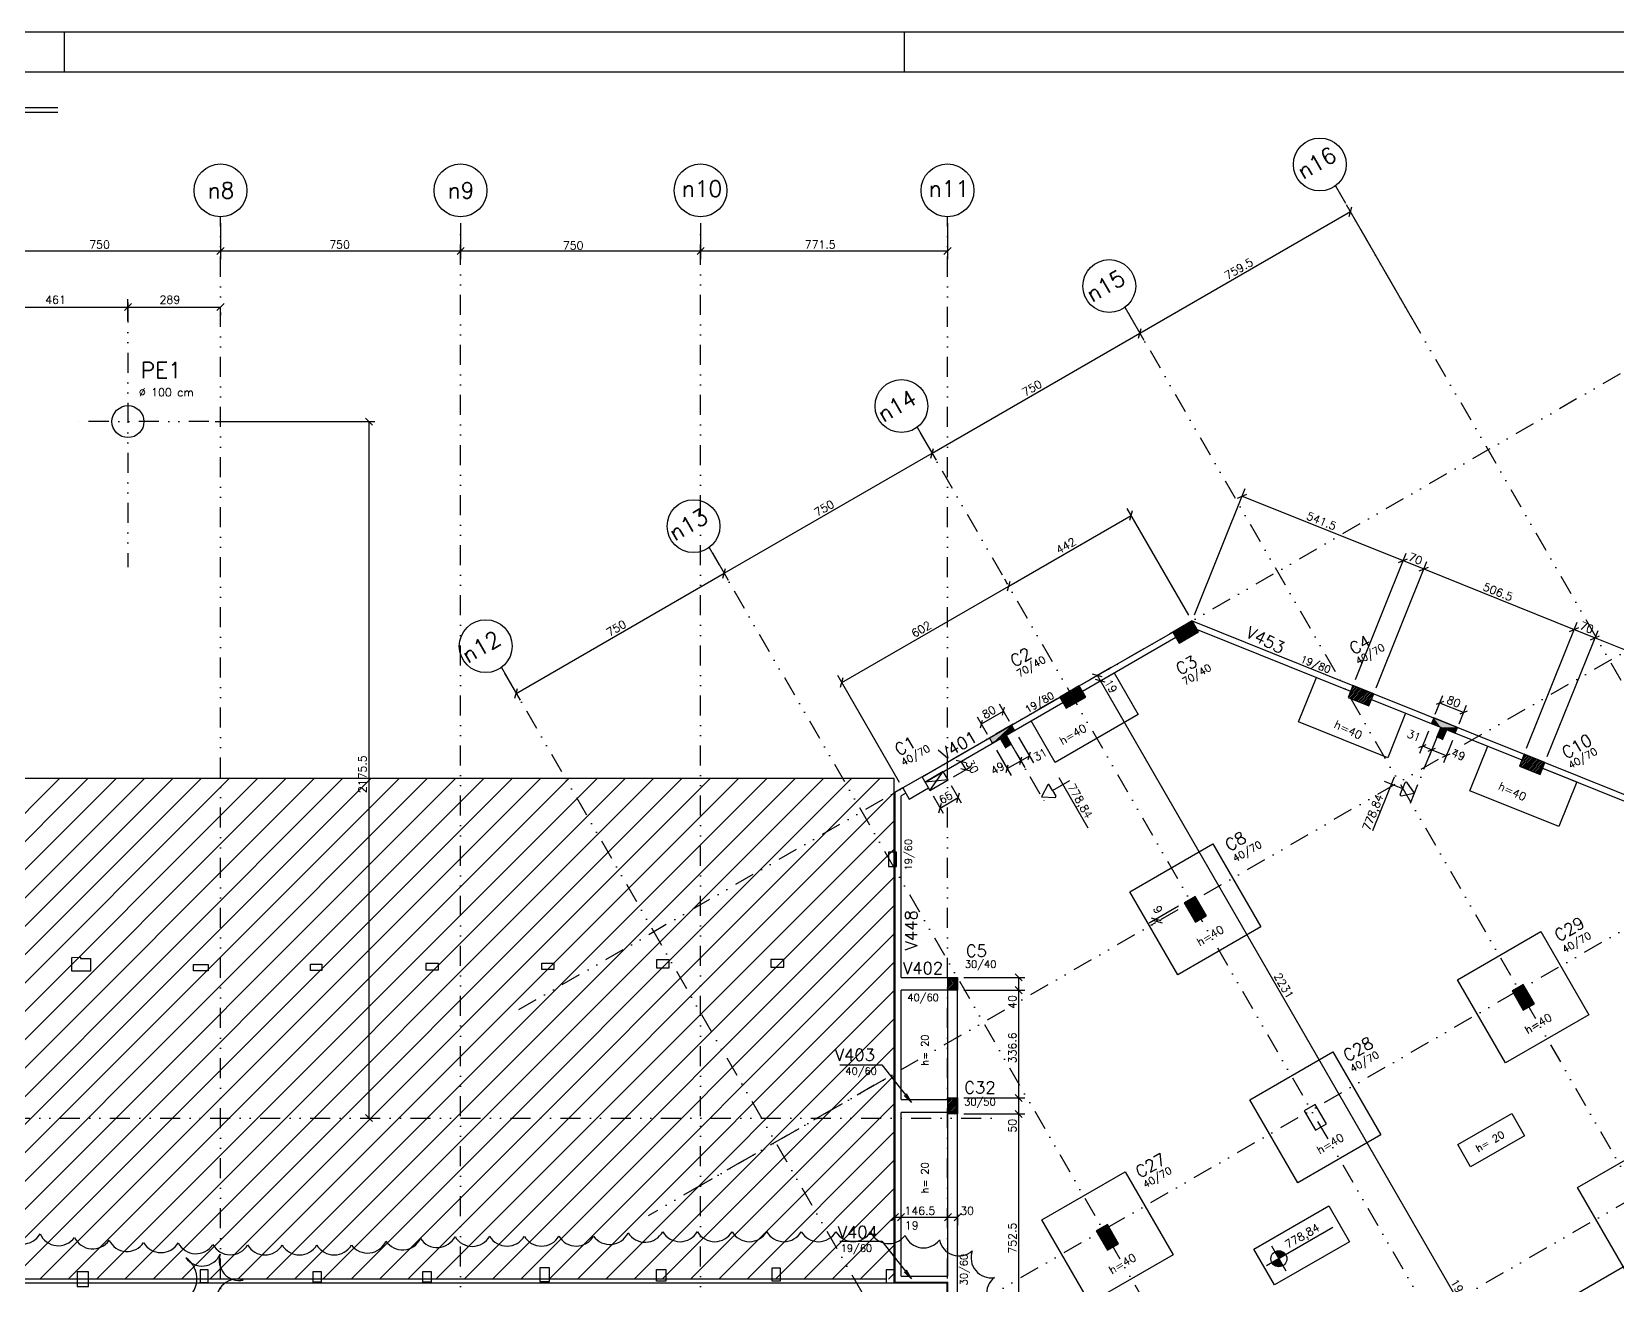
# Model space of a CAD drawing. Extents: x 551983 to 566858, y -277 to 10236.
# Drawn here: x 558881 to 563835, y 6320 to 10236 of the extents above; entities that cross this region are included whole.
import ezdxf

# ---------------------------------------------------------------- set-up
doc = ezdxf.new("R2010")
doc.units = 0
doc.header["$LTSCALE"] = 125
doc.header["$MEASUREMENT"] = 0
doc.linetypes.add('DIVIDE', pattern=[1.25, 0.5, -0.25, 0, -0.25, 0, -0.25])
doc.linetypes.add('ESTILO_TQS_0003', pattern=[0.91, 0.5, -0.2, 0.01, -0.2])
doc.layers.get('0').update_dxf_attribs({"linetype": 'CONTINUOUS'})
for name, color, linetype in [('110', 110, 'CONTINUOUS'), ('204', 7, 'ESTILO_TQS_0003'), ('205', 14, 'DIVIDE'), ('216', 7, 'CONTINUOUS'), ('219', 240, 'CONTINUOUS'), ('220', 4, 'CONTINUOUS'), ('221', 5, 'CONTINUOUS'), ('222', 6, 'CONTINUOUS'), ('226', 10, 'CONTINUOUS'), ('230', 3, 'CONTINUOUS'), ('231', 5, 'CONTINUOUS'), ('232', 7, 'CONTINUOUS'), ('238', 11, 'CONTINUOUS'), ('239', 4, 'CONTINUOUS'), ('250', 5, 'CONTINUOUS')]:
    doc.layers.add(name, color=color, linetype=linetype)
doc.styles.get("Standard").update_dxf_attribs({"font": 'ROMANS.SHX'})

# ---------------------------------------------------------------- blocks, each defined once
blk = doc.blocks.new('_H17')
for p, q in [((-19646.251969, 6833.12922), (-19615.498799, 6863.882389)), ((-19645.657271, 6839.027219), (-19619.282294, 6865.402195)), ((-19642.468474, 6831.609413), (-19611.715305, 6862.362583)), ((-19642.096714, 6847.891076), (-19623.065789, 6866.922002)), ((-19638.68498, 6830.089607), (-19607.93181, 6860.842777)), ((-19638.536158, 6856.754933), (-19626.849283, 6868.441808)), ((-19634.975602, 6865.61879), (-19630.632778, 6869.961614)), ((-19634.901485, 6828.569801), (-19604.148315, 6859.322971)), ((-19631.11799, 6827.049995), (-19600.364821, 6857.803164)), ((-19627.334496, 6825.530188), (-19596.581326, 6856.283358)), ((-19623.551001, 6824.010382), (-19592.797831, 6854.763552)), ((-19619.767506, 6822.490576), (-19589.014337, 6853.243746)), ((-19615.984012, 6820.97077), (-19585.230842, 6851.72394)), ((-19612.200517, 6819.450964), (-19581.447347, 6850.204133)), ((-19608.417023, 6817.931157), (-19577.663853, 6848.684327)), ((-19604.633528, 6816.411351), (-19573.880358, 6847.164521)), ((-19600.850033, 6814.891545), (-19570.096864, 6845.644715)), ((-19597.066539, 6813.371739), (-19569.421761, 6841.016516)), ((-19593.283044, 6811.851933), (-19572.982317, 6832.152659)), ((-19589.499549, 6810.332126), (-19576.542873, 6823.288802)), ((-19585.716055, 6808.81232), (-19580.103429, 6814.424945))]:
    blk.add_line(p, q)
blk = doc.blocks.new('_H18')
for p, q in [((-19112.779224, 6618.836543), (-19082.026054, 6649.589713)), ((-19109.350044, 6627.569024), (-19085.809549, 6651.109519)), ((-19108.99573, 6617.316737), (-19078.24256, 6648.069907)), ((-19105.789488, 6636.432881), (-19089.593044, 6652.629325)), ((-19105.212235, 6615.796931), (-19074.459065, 6646.550101)), ((-19102.228932, 6645.296738), (-19093.376538, 6654.149132)), ((-19101.42874, 6614.277125), (-19070.67557, 6645.030294)), ((-19098.668376, 6654.160595), (-19097.160033, 6655.668938)), ((-19097.645246, 6612.757318), (-19066.892076, 6643.510488)), ((-19093.861751, 6611.237512), (-19063.108581, 6641.990682)), ((-19090.078256, 6609.717706), (-19059.325087, 6640.470876)), ((-19086.294762, 6608.1979), (-19055.541592, 6638.951069)), ((-19082.511267, 6606.678093), (-19051.758097, 6637.431263)), ((-19078.727772, 6605.158287), (-19047.974603, 6635.911457)), ((-19074.944278, 6603.638481), (-19044.191108, 6634.391651)), ((-19071.160783, 6602.118675), (-19040.407613, 6632.871845)), ((-19067.377288, 6600.598869), (-19036.624119, 6631.352038)), ((-19063.593794, 6599.079062), (-19033.114535, 6629.558322)), ((-19059.810299, 6597.559256), (-19036.675091, 6620.694465)), ((-19056.026805, 6596.03945), (-19040.235647, 6611.830608)), ((-19052.24331, 6594.519644), (-19043.796203, 6602.966751)), ((-19048.459815, 6592.999838), (-19047.356759, 6594.102894))]:
    blk.add_line(p, q)
blk = doc.blocks.new('_H20')
for p, q in [((-20898.247062, 5931.151983), (-20870.404247, 5958.994798)), ((-20898.247062, 5936.455284), (-20875.707548, 5958.994798)), ((-20898.247062, 5941.758585), (-20881.010849, 5958.994798)), ((-20898.247062, 5947.061885), (-20886.31415, 5958.994798)), ((-20898.247062, 5952.365186), (-20891.61745, 5958.994798)), ((-20898.247062, 5957.668487), (-20896.920751, 5958.994798)), ((-20898.247062, 5925.848682), (-20868.247062, 5955.848682)), ((-20898.247062, 5920.545381), (-20868.247062, 5950.545381)), ((-20894.494344, 5918.994798), (-20868.247062, 5945.24208)), ((-20889.191043, 5918.994798), (-20868.247062, 5939.938779)), ((-20883.887743, 5918.994798), (-20868.247062, 5934.635479)), ((-20878.584442, 5918.994798), (-20868.247062, 5929.332178)), ((-20873.281141, 5918.994798), (-20868.247062, 5924.028877))]:
    blk.add_line(p, q)
blk = doc.blocks.new('_H25')
for p, q in [((-20194.117314, 7038.75), (-20115.72814, 7038.75)), ((-20187.622123, 7042.5), (-20117.893203, 7042.5)), ((-20181.126933, 7046.25), (-20120.058267, 7046.25)), ((-20174.631742, 7050), (-20122.22333, 7050)), ((-20168.136552, 7053.75), (-20124.388394, 7053.75)), ((-20161.641361, 7057.5), (-20126.553457, 7057.5)), ((-20155.14617, 7061.25), (-20128.718521, 7061.25)), ((-20148.65098, 7065), (-20130.883584, 7065)), ((-20142.155789, 7068.75), (-20133.048648, 7068.75)), ((-20135.660599, 7072.5), (-20135.213711, 7072.5)), ((-20194.392114, 7035), (-20120.612504, 7035)), ((-20192.227051, 7031.25), (-20127.107695, 7031.25)), ((-20190.061987, 7027.5), (-20133.602885, 7027.5)), ((-20187.896924, 7023.75), (-20140.098076, 7023.75)), ((-20185.73186, 7020), (-20146.593266, 7020)), ((-20183.566796, 7016.25), (-20153.088457, 7016.25)), ((-20181.401733, 7012.5), (-20159.583647, 7012.5)), ((-20179.236669, 7008.75), (-20166.078838, 7008.75)), ((-20177.071606, 7005), (-20172.574028, 7005))]:
    blk.add_line(p, q)
blk = doc.blocks.new('_H26')
for p, q in [((-20538.397053, 6840), (-20470.956934, 6840)), ((-20531.901862, 6843.75), (-20473.121998, 6843.75)), ((-20525.406672, 6847.5), (-20475.287061, 6847.5)), ((-20518.911481, 6851.25), (-20477.452125, 6851.25)), ((-20512.416291, 6855), (-20479.617188, 6855)), ((-20505.9211, 6858.75), (-20481.782252, 6858.75)), ((-20499.42591, 6862.5), (-20483.947315, 6862.5)), ((-20492.930719, 6866.25), (-20486.112379, 6866.25)), ((-20547.455845, 6832.5), (-20471.387434, 6832.5)), ((-20545.290781, 6828.75), (-20477.882624, 6828.75)), ((-20544.892243, 6836.25), (-20468.791871, 6836.25)), ((-20543.125718, 6825), (-20484.377815, 6825)), ((-20540.960654, 6821.25), (-20490.873005, 6821.25)), ((-20538.795591, 6817.5), (-20497.368196, 6817.5)), ((-20536.630527, 6813.75), (-20503.863386, 6813.75)), ((-20534.465464, 6810), (-20510.358577, 6810)), ((-20532.3004, 6806.25), (-20516.853767, 6806.25)), ((-20530.135337, 6802.5), (-20523.348958, 6802.5))]:
    blk.add_line(p, q)
blk = doc.blocks.new('_H28')
for p, q in [((-20154.569824, 6195), (-20115.886519, 6195)), ((-20148.074633, 6198.75), (-20118.051582, 6198.75)), ((-20141.579443, 6202.5), (-20120.216646, 6202.5)), ((-20135.084252, 6206.25), (-20122.381709, 6206.25)), ((-20128.589061, 6210), (-20124.546773, 6210)), ((-20159.909477, 6191.25), (-20113.721455, 6191.25)), ((-20157.744413, 6187.5), (-20111.556392, 6187.5)), ((-20155.57935, 6183.75), (-20109.391328, 6183.75)), ((-20153.414286, 6180), (-20107.226265, 6180)), ((-20151.249223, 6176.25), (-20105.061201, 6176.25)), ((-20149.084159, 6172.5), (-20102.896138, 6172.5)), ((-20146.919096, 6168.75), (-20100.731074, 6168.75)), ((-20144.754032, 6165), (-20098.56601, 6165)), ((-20142.588969, 6161.25), (-20096.400947, 6161.25)), ((-20140.423905, 6157.5), (-20094.235883, 6157.5)), ((-20138.258842, 6153.75), (-20092.07082, 6153.75)), ((-20136.093778, 6150), (-20092.51211, 6150)), ((-20133.928714, 6146.25), (-20099.0073, 6146.25)), ((-20131.763651, 6142.5), (-20105.502491, 6142.5)), ((-20129.598587, 6138.75), (-20111.997681, 6138.75)), ((-20127.433524, 6135), (-20118.492872, 6135)), ((-20125.26846, 6131.25), (-20124.988063, 6131.25))]:
    blk.add_line(p, q)
blk = doc.blocks.new('_H29')
for p, q in [((-19135.179282, 5917.5), (-19089.646415, 5917.5)), ((-19133.669373, 5913.75), (-19087.481352, 5913.75)), ((-19131.50431, 5910), (-19085.316288, 5910)), ((-19129.339246, 5906.25), (-19083.151225, 5906.25)), ((-19128.684091, 5921.25), (-19091.811479, 5921.25)), ((-19127.174183, 5902.5), (-19080.986161, 5902.5)), ((-19125.009119, 5898.75), (-19078.821098, 5898.75)), ((-19122.188901, 5925), (-19093.976542, 5925)), ((-19115.69371, 5928.75), (-19096.141606, 5928.75)), ((-19109.19852, 5932.5), (-19098.306669, 5932.5)), ((-19102.703329, 5936.25), (-19100.471733, 5936.25)), ((-19122.844056, 5895), (-19076.656034, 5895)), ((-19120.678992, 5891.25), (-19074.490971, 5891.25)), ((-19118.513929, 5887.5), (-19072.325907, 5887.5)), ((-19116.348865, 5883.75), (-19070.160844, 5883.75)), ((-19114.183802, 5880), (-19067.99578, 5880)), ((-19112.018738, 5876.25), (-19066.626377, 5876.25)), ((-19109.853675, 5872.5), (-19073.121568, 5872.5)), ((-19107.688611, 5868.75), (-19079.616759, 5868.75)), ((-19105.523547, 5865), (-19086.111949, 5865)), ((-19103.358484, 5861.25), (-19092.60714, 5861.25)), ((-19101.19342, 5857.5), (-19099.10233, 5857.5))]:
    blk.add_line(p, q)
blk = doc.blocks.new('_H31')
for p, q in [((-20434.252028, 5167.5), (-20388.684521, 5167.5)), ((-20432.707479, 5163.75), (-20386.519457, 5163.75)), ((-20430.542415, 5160), (-20384.354394, 5160)), ((-20428.377352, 5156.25), (-20382.18933, 5156.25)), ((-20427.756838, 5171.25), (-20390.849584, 5171.25)), ((-20426.212288, 5152.5), (-20380.024267, 5152.5)), ((-20421.261647, 5175), (-20393.014648, 5175)), ((-20414.766457, 5178.75), (-20395.179711, 5178.75)), ((-20408.271266, 5182.5), (-20397.344775, 5182.5)), ((-20401.776076, 5186.25), (-20399.509838, 5186.25)), ((-20424.047225, 5148.75), (-20377.859203, 5148.75)), ((-20421.882161, 5145), (-20375.69414, 5145)), ((-20419.717098, 5141.25), (-20373.529076, 5141.25)), ((-20417.552034, 5137.5), (-20371.364013, 5137.5)), ((-20415.386971, 5133.75), (-20369.198949, 5133.75)), ((-20413.221907, 5130), (-20367.033886, 5130)), ((-20411.056844, 5126.25), (-20365.699124, 5126.25)), ((-20408.89178, 5122.5), (-20372.194315, 5122.5)), ((-20406.726717, 5118.75), (-20378.689505, 5118.75)), ((-20404.561653, 5115), (-20385.184696, 5115)), ((-20402.39659, 5111.25), (-20391.679886, 5111.25)), ((-20400.231526, 5107.5), (-20398.175077, 5107.5))]:
    blk.add_line(p, q)
blk = doc.blocks.new('_H179BAF5357-002')
for p, q in [((3442.786193, 3266.009497), (5006.661653, 4829.884958)), ((3531.17454, 3266.009497), (5095.050001, 4829.884958)), ((3619.562888, 3266.009497), (5183.438349, 4829.884958)), ((3707.951236, 3266.009497), (5271.826696, 4829.884958)), ((3796.339583, 3266.009497), (5360.215044, 4829.884958)), ((3884.727931, 3266.009497), (5448.603392, 4829.884958)), ((3973.116279, 3266.009497), (5536.991739, 4829.884958)), ((4061.504626, 3266.009497), (5625.380087, 4829.884958)), ((4149.892974, 3266.009497), (5713.768435, 4829.884958)), ((4238.281322, 3266.009497), (5802.156782, 4829.884958)), ((4326.669669, 3266.009497), (5890.54513, 4829.884958)), ((4415.058017, 3266.009497), (5978.933478, 4829.884958)), ((4503.446365, 3266.009497), (6067.321825, 4829.884958)), ((4591.834712, 3266.009497), (6155.710173, 4829.884958)), ((4680.22306, 3266.009497), (6244.09852, 4829.884958)), ((4768.611408, 3266.009497), (6332.486868, 4829.884958)), ((4856.999755, 3266.009497), (6420.875216, 4829.884958)), ((4945.388103, 3266.009497), (6509.263563, 4829.884958)), ((5033.77645, 3266.009497), (6597.651911, 4829.884958)), ((5122.164798, 3266.009497), (6686.040259, 4829.884958)), ((5210.553146, 3266.009497), (6774.428606, 4829.884958)), ((5298.941493, 3266.009497), (6862.816954, 4829.884958)), ((5387.329841, 3266.009497), (6951.205302, 4829.884958)), ((5475.718189, 3266.009497), (7039.593649, 4829.884958)), ((5564.106536, 3266.009497), (7127.981997, 4829.884958)), ((5652.494884, 3266.009497), (7216.370345, 4829.884958)), ((5740.883232, 3266.009497), (7304.758692, 4829.884958)), ((5829.271579, 3266.009497), (7393.14704, 4829.884958)), ((5917.659927, 3266.009497), (7481.535388, 4829.884958)), ((6006.048275, 3266.009497), (7569.923735, 4829.884958)), ((6094.436622, 3266.009497), (7614.692067, 4786.264942)), ((6182.82497, 3266.009497), (7614.692067, 4697.876595)), ((6271.213318, 3266.009497), (7614.692067, 4609.488247)), ((6359.601665, 3266.009497), (7614.692067, 4521.099899)), ((6447.990013, 3266.009497), (7614.692067, 4432.711552)), ((6536.37836, 3266.009497), (7614.692067, 4344.323204)), ((6624.766708, 3266.009497), (7614.692067, 4255.934856)), ((6713.155056, 3266.009497), (7614.692067, 4167.546509)), ((6801.543403, 3266.009497), (7614.692067, 4079.158161)), ((6889.931751, 3266.009497), (7614.692067, 3990.769813)), ((6978.320099, 3266.009497), (7614.692067, 3902.381466)), ((7066.708446, 3266.009497), (7614.692067, 3813.993118)), ((7155.096794, 3266.009497), (7614.692067, 3725.604771)), ((7243.485142, 3266.009497), (7614.692067, 3637.216423)), ((7331.873489, 3266.009497), (7614.692067, 3548.828075)), ((7420.261837, 3266.009497), (7614.692067, 3460.439728)), ((7508.650185, 3266.009497), (7614.692067, 3372.05138)), ((7597.038532, 3266.009497), (7614.692067, 3283.663032))]:
    blk.add_line(p, q)
blk = doc.blocks.new('_H5B40A4AE9D-001')
for p, q in [((5752.5, 1557.589021), (5752.841617, 1557.930638)), ((5752.5, 1552.28572), (5754.830355, 1554.616075)), ((5752.5, 1546.982419), (5756.819093, 1551.301512)), ((5752.5, 1541.679118), (5758.807831, 1547.986949)), ((5752.5, 1536.375817), (5760.796569, 1544.672386)), ((5752.5, 1531.072516), (5762.785306, 1541.357823)), ((5752.5, 1525.769215), (5764.774044, 1538.04326)), ((5752.841617, 1557.930638), (5753.410979, 1558.5)), ((5754.830355, 1554.616075), (5758.71428, 1558.5)), ((5756.819093, 1551.301512), (5764.017581, 1558.5)), ((5758.807831, 1547.986949), (5769.320882, 1558.5)), ((5760.796569, 1544.672386), (5774.624183, 1558.5)), ((5762.785306, 1541.357823), (5779.927484, 1558.5)), ((5764.774044, 1538.04326), (5782.5, 1555.769215)), ((5766.762782, 1534.728697), (5782.5, 1550.465915)), ((5768.75152, 1531.414134), (5782.5, 1545.162614)), ((5770.740258, 1528.099571), (5782.5, 1539.859313)), ((5752.5, 1520.465915), (5766.762782, 1534.728697)), ((5752.5, 1515.162614), (5768.75152, 1531.414134)), ((5752.5, 1509.859313), (5770.740258, 1528.099571)), ((5756.443988, 1508.5), (5772.728995, 1524.785008)), ((5761.747289, 1508.5), (5774.717733, 1521.470444)), ((5767.05059, 1508.5), (5776.706471, 1518.155881)), ((5772.353891, 1508.5), (5778.695209, 1514.841318)), ((5772.728995, 1524.785008), (5782.5, 1534.556012)), ((5774.717733, 1521.470444), (5782.5, 1529.252711)), ((5776.706471, 1518.155881), (5782.5, 1523.94941)), ((5777.657191, 1508.5), (5780.683947, 1511.526755)), ((5778.695209, 1514.841318), (5782.5, 1518.646109)), ((5780.683947, 1511.526755), (5782.5, 1513.342809))]:
    blk.add_line(p, q)

msp = doc.modelspace()

# ---------------------------------------------------------------- linework, layer by layer
msp.add_line((551983.2, 10235.9), (566858.2, 10235.9))
for points in [[(558983.2, 10110.9), (558983.2, 10235.9)], [(561608.2, 10110.9), (561608.2, 10235.9)], [(559023.4, 6316.9), (559058.4, 6316.9), (559058.4, 6361.9), (559023.4, 6361.9), (559023.4, 6316.9)]]:
    msp.add_lwpolyline(points)
at = {"layer": '110'}
for points in [[(563283.8, 8063.2), (563255, 8074.8), (563262.1, 8092.4)], [(563283.8, 8063.2), (563262.1, 8092.4), (563336.4, 8062.6)], [(561942.9, 8070.1), (561873.6, 8030.1), (561883.1, 8013.7)], [(561942.9, 8070.1), (561883.1, 8013.7), (561908.3, 8028.2)], [(561942.9, 8070.1), (561908.3, 8028.2), (561925.6, 8038.2)], [(561925.6, 8038.2), (561908.3, 8028.2), (561925.5, 7998.5)], [(561925.6, 8038.2), (561925.5, 7998.5), (561942.8, 8008.5)], [(561942.9, 8070.1), (561925.6, 8038.2), (561952.4, 8053.7)], [(563283.8, 8063.2), (563289.5, 8024), (563271, 8031.4)], [(563283.8, 8063.2), (563336.4, 8062.6), (563302.3, 8055.8)], [(563283.8, 8063.2), (563302.3, 8055.8), (563289.5, 8024)], [(563302.3, 8055.8), (563336.4, 8062.6), (563329.3, 8045)]]:
    msp.add_solid(points, dxfattribs=at)
at = {"layer": '204'}
for p, q in [((563188.8, 7826.6), (563271, 8031.4)), ((561942.8, 8008.5), (562053.1, 7817.4))]:
    msp.add_line(p, q, dxfattribs=at)
at = {"layer": '205'}
for p, q in [((562954.9, 9754.9), (565824.5, 4784.6)), ((559471, 2899.9), (559471, 9657.7)), ((560221, 2937.4), (560221, 9657.7)), ((560971, 2937.4), (560971, 9657.7)), ((561742.5, 2899.9), (561742.5, 9657.7)), ((564521.4, 9558.8), (560399.1, 7178.8)), ((559182, 9389.8), (559182, 8563.2)), ((562297.1, 9375.2), (565194.4, 4356.9)), ((559434.5, 9018), (559013.1, 9018)), ((561647.6, 9000.2), (564487.2, 4081.9)), ((564901.2, 8901.1), (560806.8, 6537.2)), ((560998.1, 8625.2), (563620.5, 4083)), ((560348.6, 8250.2), (562971, 3708)), ((565276.5, 8251.7), (561181.8, 5887.7)), ((565646.4, 7610.3), (561394.3, 5155.3)), ((560954, 6622.2), (561588, 6988.2)), ((556153.1, 6842.5), (561931.2, 6842.5))]:
    msp.add_line(p, q, dxfattribs=at)
at = {"layer": '216'}
for p, q in [((562997.5, 9658.9), (563005.6, 9689.1)), ((559460, 9539.9), (559482.1, 9562)), ((559460, 9539.9), (559482.1, 9562)), ((560210, 9539.9), (560232.1, 9562)), ((560210, 9539.9), (560232.1, 9562)), ((560960, 9539.9), (560982.1, 9562)), ((560960, 9539.9), (560982.1, 9562)), ((561731.5, 9539.9), (561753.6, 9562)), ((559171, 9364.9), (559193.1, 9387)), ((559171, 9364.9), (559193.1, 9387)), ((559460, 9364.9), (559482.1, 9387)), ((562339.8, 9279.2), (562347.9, 9309.4)), ((562339.8, 9279.2), (562347.9, 9309.4)), ((559923.6, 9029), (559945.7, 9006.9)), ((561690.3, 8904.2), (561698.4, 8934.4)), ((561690.3, 8904.2), (561698.4, 8934.4)), ((562649.2, 8779.4), (562677.9, 8791.7)), ((562312.7, 8710.1), (562320.8, 8740.3)), ((563151.6, 8577.6), (563180.4, 8589.9)), ((563151.6, 8577.6), (563180.4, 8589.9)), ((561040.8, 8529.2), (561048.8, 8559.4)), ((561040.8, 8529.2), (561048.8, 8559.4)), ((563216.6, 8551.5), (563245.3, 8563.8)), ((563216.6, 8551.5), (563245.3, 8563.8)), ((561929.9, 8489.1), (561938, 8519.3)), ((561929.9, 8489.1), (561938, 8519.3)), ((563686.6, 8362.7), (563715.3, 8375)), ((563686.6, 8362.7), (563715.3, 8375)), ((563751.5, 8336.6), (563780.3, 8348.9)), ((563751.5, 8336.6), (563780.3, 8348.9)), ((562226, 8220.8), (562195.8, 8228.9)), ((560391.2, 8154.2), (560399.3, 8184.4)), ((561408.6, 8188.1), (561416.7, 8218.3)), ((562235.5, 8204.4), (562205.3, 8212.4)), ((562235.5, 8204.4), (562205.3, 8212.4)), ((562379.1, 7468.1), (562409.2, 7460)), ((562383.6, 7460.3), (562413.7, 7452.2)), ((559923.6, 6853.5), (559945.7, 6831.4)), ((561567.4, 6522), (561589.5, 6544.1)), ((561586.4, 6522), (561608.5, 6544.1)), ((561586.4, 6522), (561608.5, 6544.1)), ((561733, 6522), (561755.1, 6544.1)), ((561733, 6522), (561755.1, 6544.1)), ((561763, 6522), (561785.1, 6544.1))]:
    msp.add_line(p, q, dxfattribs=at)
at = {"layer": '216', "linetype": 'Continuous'}
for p, q in [((561914.6, 8101.6), (561921, 8125.7)), ((563292.3, 8143.9), (563269.4, 8134.1)), ((561845.3, 8061.6), (561851.8, 8085.7)), ((563262.1, 8092.4), (563262.1, 8092.4)), ((563366.6, 8114.1), (563343.6, 8104.3)), ((561873.6, 8030.1), (561873.6, 8030.1)), ((561942.9, 8070.1), (561942.9, 8070.1)), ((561952.4, 8053.7), (561952.4, 8053.7)), ((563255, 8074.8), (563255, 8074.8)), ((563283.8, 8063.2), (563283.8, 8063.2)), ((563283.8, 8063.2), (563283.8, 8063.2)), ((563329.3, 8045), (563329.3, 8045)), ((563336.4, 8062.6), (563336.4, 8062.6)), ((561883.1, 8013.7), (561883.1, 8013.7)), ((561942.8, 8008.5), (561942.8, 8008.5)), ((561942.8, 8008.5), (561942.8, 8008.5)), ((561995, 7962.2), (562001.5, 7986.4)), ((563215.5, 8000), (563238.5, 8009.8)), ((563244.2, 7988.4), (563267.2, 7998.3)), ((563244.2, 7988.4), (563267.2, 7998.3)), ((563289.7, 7970.2), (563312.7, 7980)), ((561769.6, 7960.9), (561799.8, 7952.8)), ((561784.6, 7934.9), (561814.8, 7926.8)), ((561925.7, 7922.2), (561932.2, 7946.4)), ((561968.2, 7946.7), (561974.7, 7970.9)), ((561968.2, 7946.7), (561974.7, 7970.9)), ((561729.2, 7924.8), (561729.2, 7924.8)), ((561744.2, 7898.8), (561744.2, 7898.8)), ((561744.2, 7898.8), (561744.2, 7898.8)), ((561687.9, 7866.3), (561687.9, 7866.3)), ((561772, 7828.6), (561780.1, 7858.7)), ((561715.8, 7796.1), (561723.8, 7826.2)), ((561976.2, 7271), (561954.1, 7293.1)), ((561774, 7282.1), (561774, 7282.1)), ((561774, 7242.1), (561774, 7242.1)), ((561774, 7242.1), (561774, 7242.1)), ((561976.2, 7231), (561954.1, 7253.1)), ((561976.2, 7231), (561954.1, 7253.1)), ((561774, 6905.5), (561774, 6905.5)), ((561774, 6905.5), (561774, 6905.5)), ((561976.2, 6894.4), (561954.1, 6916.5)), ((561976.2, 6894.4), (561954.1, 6916.5)), ((561774, 6855.5), (561774, 6855.5)), ((561774, 6855.5), (561774, 6855.5)), ((561976.2, 6844.4), (561954.1, 6866.5)), ((561976.2, 6844.4), (561954.1, 6866.5))]:
    msp.add_line(p, q, dxfattribs=at)
at = {"layer": '219', "linetype": 'Continuous'}
for centre, start, end in [((558853.2, 6512.1), 210, 330), ((558964.4, 6506.4), 204.159, 324.159), ((559071.6, 6496.5), 205.2586, 325.2586), ((559178.9, 6488.6), 206.3232, 326.3232), ((559285.3, 6484.8), 209.6571, 329.6571), ((559395, 6481.4), 206.7831, 326.7831), ((559501.7, 6478), 209.5205, 329.5205), ((559609.7, 6477.5), 209.9199, 329.9199), ((559717.9, 6477.4), 209.9825, 329.9825), ((559826.2, 6477.4), 209.999, 329.999), ((559930.5, 6483.3), 216.5398, 336.5398), ((560039.6, 6493.5), 214.13, 334.13), ((560148, 6500.7), 213.425, 333.425), ((560257.7, 6504.4), 210.5185, 330.5185), ((560366.2, 6505), 210.0878, 330.0878), ((560474.5, 6505.1), 210.0173, 330.0173), ((560582.8, 6505.1), 210.0033, 330.0033), ((560687.7, 6510.2), 215.5731, 335.5731), ((560797.8, 6517.3), 211.7423, 331.7423), ((560906.9, 6519), 210.038, 330.038), ((561015.2, 6519), 210.0057, 330.0057), ((561123.5, 6519), 210.0011, 330.0011), ((561231.7, 6519), 210, 330), ((561340, 6519), 210, 330), ((561448.2, 6519), 210, 330), ((561559.6, 6512.8), 203.614, 323.614), ((561667.6, 6499.7), 202.5704, 322.5704), ((561778.5, 6474.5), 191.7479, 311.7479), ((561878.7, 6406.2), 159.7452, 279.7452), ((561927.3, 6295), 127.4747, 247.4747)]:
    msp.add_arc(centre, 62.5, start, end, dxfattribs=at)
at = {"layer": '220'}
for points in [[(562446.3, 8360.8), (562466.3, 8326.1), (562527, 8361.1), (562507, 8395.8), (562446.3, 8360.8)], [(562093.8, 8157.3), (562113.8, 8122.6), (562174.5, 8157.6), (562154.5, 8192.3), (562093.8, 8157.3)], [(563009.4, 8193.9), (562994.5, 8156.8), (563059.5, 8130.7), (563074.4, 8167.8), (563009.4, 8193.9)], [(563289.5, 8024), (563302.3, 8055.8), (563329.3, 8045), (563336.4, 8062.6), (563262.1, 8092.4), (563255, 8074.8), (563283.8, 8063.2), (563271, 8031.4)], [(561925.5, 7998.5), (561908.3, 8028.2), (561883.1, 8013.7), (561873.6, 8030.1), (561942.9, 8070.1), (561952.4, 8053.7), (561925.6, 8038.2), (561942.8, 8008.5)], [(563544.4, 7979), (563529.4, 7941.9), (563594.4, 7915.8), (563609.3, 7953), (563544.4, 7979)], [(561602.8, 7873.8), (561622.8, 7839.1), (561683.4, 7874.1), (561663.4, 7908.8), (561602.8, 7873.8)], [(562516.7, 7534.8), (562482.1, 7514.8), (562517.1, 7454.2), (562551.7, 7474.2), (562516.7, 7534.8)], [(561744, 7282.1), (561774, 7282.1), (561774, 7242.1), (561744, 7242.1), (561744, 7282.1)], [(563541.3, 7260.3), (563506.6, 7240.3), (563541.6, 7179.7), (563576.3, 7199.7), (563541.3, 7260.3)], [(561744, 6905.5), (561774, 6905.5), (561774, 6855.5), (561744, 6855.5), (561744, 6905.5)], [(562891.7, 6885.3), (562857.1, 6865.3), (562892.1, 6804.7), (562926.7, 6824.7), (562891.7, 6885.3)], [(562242.2, 6510.3), (562207.6, 6490.3), (562242.6, 6429.7), (562277.2, 6449.7), (562242.2, 6510.3)]]:
    msp.add_lwpolyline(points, dxfattribs=at)
msp.add_circle((559181.9, 9018), 50, dxfattribs=at)
at = {"layer": '221'}
msp.add_line((557151.9, 9984.6), (558962.3, 9984.6), dxfattribs=at)
for centre in [(562905.9, 9821.3), (559471, 9740.3), (560221, 9740.3), (560971, 9740.3), (561742.5, 9740.3), (562248.1, 9441.6), (561598.6, 9066.6), (560949.1, 8691.6), (560299.6, 8316.6)]:
    msp.add_circle(centre, 82.5, dxfattribs=at)
at = {"layer": '222'}
for p, q in [((552295.7, 10110.9), (566733.2, 10110.9)), ((557151.9, 9999.6), (558962.3, 9999.6))]:
    msp.add_line(p, q, dxfattribs=at)
at = {"layer": '226'}
for points in [[(559006.6, 7301.5), (559006.6, 7344.6), (559033.7, 7344.7), (559033.7, 7341.4), (559064.9, 7341.5), (559065.1, 7301.5), (559006.7, 7301.5)], [(560833.4, 7311.4), (560873.4, 7311.4), (560873.4, 7336.6), (560833.4, 7336.6), (560833.4, 7311.4)], [(561190.8, 7313.5), (561230.9, 7313.5), (561230.9, 7338.4), (561190.8, 7338.4), (561190.8, 7313.5)], [(559386.2, 7322.4), (559432.5, 7322.4), (559432.5, 7302.5), (559386.2, 7302.5), (559386.2, 7322.4)], [(559752.4, 7323.4), (559787.3, 7323.4), (559787.3, 7303.5), (559752.4, 7303.5), (559752.4, 7323.4)], [(560112.5, 7305.8), (560152.4, 7305.8), (560152.4, 7325.9), (560112.5, 7325.9), (560112.5, 7305.8)], [(560474.6, 7326.8), (560512.5, 7326.8), (560512.5, 7306.9), (560474.6, 7306.9), (560474.6, 7326.8)]]:
    msp.add_lwpolyline(points, dxfattribs=at)
at = {"layer": '230'}
for points in [[(561558.5, 7628.5), (561583.5, 7628.5), (561583.5, 7673.5), (561558.5, 7673.5), (561558.5, 7628.5)], [(559407.4, 6329.1), (559432.5, 6329.1), (559432.5, 6368.4), (559407.4, 6368.4), (559407.4, 6329.1)], [(559760.9, 6362.9), (559786, 6362.9), (559786, 6330), (559760.9, 6330), (559760.9, 6362.9)], [(560103.7, 6363.1), (560128.8, 6363.1), (560128.8, 6330.2), (560103.7, 6330.2), (560103.7, 6363.1)], [(560468.7, 6332), (560498.7, 6332), (560498.7, 6374.8), (560468.7, 6374.8), (560468.7, 6332)], [(560833.6, 6369.9), (560862.6, 6369.9), (560862.6, 6333), (560833.6, 6333), (560833.6, 6369.9)], [(561193.4, 6334), (561221, 6334), (561221, 6373.6), (561193.4, 6373.6), (561193.4, 6334)], [(561551.4, 6327.8), (561576.4, 6327.8), (561576.4, 6368.8), (561551.4, 6368.8), (561551.4, 6327.8)]]:
    msp.add_lwpolyline(points, dxfattribs=at)
at = {"layer": '231'}
msp.add_line((561563, 7648.5), (561563, 7648.5), dxfattribs=at)
at = {"layer": '232'}
for p, q in [((561576.2, 6368.8), (561576.2, 7903.4)), ((561551.4, 6339.5), (557238.5, 6339.5))]:
    msp.add_line(p, q, dxfattribs=at)
at = {"layer": '232', "linetype": 'Continuous'}
for centre, radius, start, end in [((559318.3, 6340.9), 78.9, 295.9649, 55.9649), ((559413.2, 6442.9), 62.5, 215.7928, 335.7928), ((559529.6, 6397.7), 62.5, 161.7476, 281.7476), ((559522.3, 6277.3), 62.5, 71.3508, 191.3508)]:
    msp.add_arc(centre, radius, start, end, dxfattribs=at)
at = {"layer": '238'}
for p, q in [((562506.9, 8395.8), (563009.4, 8193.9)), ((562154.5, 8192.3), (562446.3, 8360.8)), ((562164, 8175.8), (562455.8, 8344.3)), ((562522.4, 8369.1), (563002.3, 8176.3)), ((562164, 8175.8), (562263.6, 8233.3)), ((562263.6, 8233.3), (562338.6, 8103.4)), ((562839.7, 8080), (562895.6, 8219.2)), ((562895.6, 8219.2), (563002.3, 8176.3)), ((561663.4, 7908.8), (562093.8, 8157.3)), ((561672.9, 7892.3), (562103.3, 8140.8)), ((562003.8, 8083.3), (562103.3, 8140.8)), ((563067.3, 8150.2), (563537.3, 7961.4)), ((563067.3, 8150.2), (563174, 8107.3)), ((563074.4, 8167.8), (563544.4, 7979)), ((562078.8, 7953.4), (562003.8, 8083.3)), ((562338.6, 8103.4), (562078.8, 7953.4)), ((563118.1, 7968.1), (562839.7, 8080)), ((563174, 8107.3), (563118.1, 7968.1)), ((563374.6, 7865.1), (563430.6, 8004.3)), ((563430.6, 8004.3), (563537.3, 7961.4)), ((563602.2, 7935.3), (564039.7, 7759.6)), ((563602.2, 7935.3), (563708.9, 7892.5)), ((563609.3, 7953), (564046.8, 7777.2)), ((562056.2, 7883.4), (562036.6, 7846)), ((562070.5, 7865.6), (562060.1, 7883.5)), ((562070.5, 7865.5), (562124.6, 7896.8)), ((562090.5, 7905.9), (562181, 7749.1)), ((563071.8, 7741), (563139.3, 7909)), ((563106.7, 7895.2), (563164.7, 7871.9)), ((563164.8, 7871.9), (563172.5, 7891.1)), ((563176.4, 7891.5), (563201.1, 7857.3)), ((563708.9, 7892.5), (563653, 7753.3)), ((561602.8, 7873.8), (561578.4, 7859.7)), ((561578.4, 7859.7), (561578.4, 6330.1)), ((561612.3, 7857.3), (561597.4, 7848.7)), ((561597.4, 7282.1), (561597.4, 7848.7)), ((562036.6, 7846), (562078.8, 7844.2)), ((562070.5, 7865.5), (562080.8, 7847.6)), ((563157, 7852.7), (563164.7, 7871.9)), ((563159.6, 7849.6), (563201.1, 7857.3)), ((563653, 7753.3), (563374.6, 7865.1)), ((561597.4, 7282.1), (561744, 7282.1)), ((561597.4, 6900.5), (561597.4, 7242.1)), ((561744, 7242.1), (561597.4, 7242.1)), ((561744, 6905.5), (561744, 7242.1)), ((561774, 6905.5), (561774, 7242.1)), ((561597.4, 6900.5), (561744, 6900.5)), ((561597.4, 6349.1), (561597.4, 6860.5)), ((561744, 6860.5), (561597.4, 6860.5)), ((561744.1, 6349.1), (561744.1, 6855.5)), ((561774.1, 6103), (561774, 6855.5)), ((562946.9, 6500.6), (562739.1, 6380.6)), ((562800.5, 6364.2), (562755.5, 6442.1)), ((562758.1, 6388.1), (562759.2, 6392.3)), ((562760.1, 6386), (562762.3, 6394)), ((562762.1, 6383.9), (562765.3, 6395.8)), ((562764.3, 6382.5), (562768.4, 6397.6)), ((562765.2, 6424.4), (562765.4, 6425)), ((562766.6, 6381.1), (562771.5, 6399.3)), ((562767.2, 6422), (562768.2, 6426)), ((562768.9, 6418.9), (562771.1, 6427)), ((562768.9, 6380), (562774.5, 6401.1)), ((562770.7, 6415.9), (562773.9, 6427.7)), ((562771.3, 6379.3), (562777.6, 6402.9)), ((562772.5, 6412.8), (562776.5, 6427.9)), ((562773.7, 6378.6), (562779.5, 6400.6)), ((562774.2, 6409.7), (562779.2, 6428.1)), ((562776, 6406.7), (562781.6, 6427.7)), ((562776.2, 6378.4), (562781.3, 6397.5)), ((562777.8, 6403.6), (562784.1, 6427.3)), ((562778.8, 6378.3), (562783.1, 6394.4)), ((562780.6, 6404.6), (562786.5, 6426.5)), ((562781.4, 6378.5), (562784.8, 6391.4)), ((562783.7, 6406.4), (562788.8, 6425.5)), ((562786.8, 6408.2), (562791.1, 6424.4)), ((562789.8, 6409.9), (562793.3, 6422.7)), ((562792.9, 6411.7), (562795.4, 6421.1)), ((562795.9, 6413.5), (562797.4, 6418.7)), ((562799, 6415.2), (562799.3, 6416.2)), ((561597.4, 6349.1), (561744, 6349.1)), ((562784.1, 6379.1), (562786.6, 6388.3)), ((562786.9, 6379.9), (562788.4, 6385.2)), ((562789.9, 6381.4), (562790.2, 6382.2)), ((555977.5, 6328.1), (561741.1, 6328.1)), ((561578.4, 6330.1), (561744, 6330.1)), ((561741.1, 6103), (561741.1, 6328)), ((561744.1, 6103), (561744.1, 6330.1))]:
    msp.add_line(p, q, dxfattribs=at)
for points in [[(561687.9, 7866.3), (561744.2, 7898.8), (561729.2, 7924.8), (561672.9, 7892.3), (561687.9, 7866.3)], [(562312, 7549.4), (562571.8, 7699.4), (562721.8, 7439.6), (562462, 7289.6), (562312, 7549.4)], [(563336.5, 7274.9), (563596.3, 7424.9), (563746.3, 7165.1), (563486.5, 7015.1), (563336.5, 7274.9)], [(562687, 6899.9), (562946.8, 7049.9), (563096.8, 6790.1), (562837, 6640.1), (562687, 6899.9)], [(563711.3, 6625.8), (563971.1, 6775.8), (564121.1, 6516), (563861.3, 6366), (563711.3, 6625.8)], [(562037.5, 6524.9), (562297.3, 6674.9), (562447.3, 6415.1), (562187.5, 6265.1), (562037.5, 6524.9)]]:
    msp.add_lwpolyline(points, dxfattribs=at)
msp.add_circle((562778, 6403.1), 25, dxfattribs=at)
for centre, start, end in [((562058.2, 7882.3), 29.9996, 152.3766), ((563174.6, 7890.2), 35.7418, 158.1188), ((562078.9, 7846.5), 267.6273, 29.9996), ((563159.1, 7851.8), 158.1188, 280.491)]:
    msp.add_arc(centre, 2.27, start, end, dxfattribs=at)
at = {"layer": '239'}
for points in [[(563336.7, 6759.6), (563505.5, 6857), (563545.7, 6787.3), (563376.9, 6689.9), (563336.7, 6759.6)], [(562699.6, 6433), (562933.7, 6568.1), (562998.2, 6456.4), (562764.1, 6321.3), (562699.6, 6433)]]:
    msp.add_lwpolyline(points, dxfattribs=at)
at = {"layer": '250'}
for p, q in [((562343.8, 9294.3), (563001.6, 9674)), ((563195.7, 9337.8), (562989.1, 9695.7)), ((559471, 9637.7), (559471, 9526)), ((560221, 9637.7), (560221, 9526)), ((560971, 9637.7), (560971, 9526)), ((561742.5, 9637.7), (561742.5, 9526)), ((558721, 9551), (559471, 9551)), ((559471, 9551), (560221, 9551)), ((560221, 9551), (560971, 9551)), ((560971, 9551), (561742.5, 9551)), ((558721, 9376), (559182, 9376)), ((559182, 9332.5), (559182, 9401)), ((559182, 9376), (559471, 9376)), ((559471, 9359), (559471, 9351)), ((562307.1, 9357.8), (562356.3, 9272.6)), ((561694.3, 8919.3), (562343.8, 9294.3)), ((559454.5, 9018), (559953.4, 9018)), ((559934.6, 9018), (559934.6, 6842.5)), ((561657.6, 8982.8), (561706.8, 8897.6)), ((561044.8, 8544.3), (561694.3, 8919.3)), ((562514.4, 8414.3), (562672.9, 8808.8)), ((562663.6, 8785.6), (563166, 8583.8)), ((561934, 8504.2), (562316.8, 8725.2)), ((562497, 8413.1), (562304.3, 8746.8)), ((561008.1, 8607.8), (561057.3, 8522.6)), ((563016.9, 8212.5), (563175.3, 8606.9)), ((563081.8, 8186.4), (563240.3, 8580.9)), ((563166, 8583.8), (563231, 8557.7)), ((560395.3, 8169.3), (561044.8, 8544.3)), ((561929.2, 8512.4), (561921.5, 8525.8)), ((563231, 8557.7), (563700.9, 8368.9)), ((561412.6, 8203.2), (561934, 8504.2)), ((563551.8, 7997.6), (563710.3, 8392.1)), ((563616.8, 7971.5), (563775.2, 8366)), ((563700.9, 8368.9), (563765.9, 8342.8)), ((563765.9, 8342.8), (564268.4, 8140.9)), ((560358.6, 8232.8), (560407.8, 8147.6)), ((561592.8, 7891.1), (561400.1, 8224.8)), ((562253.9, 8249.7), (562189.3, 8212.4)), ((562220.4, 8208.4), (562210.9, 8224.9)), ((563335.9, 6276.3), (562220.4, 8208.4)), ((561576.2, 7903.4), (553538.1, 7903.4)), ((561744.2, 7898.8), (561672.9, 7892.3)), ((561687.9, 7866.3), (561729.2, 7924.8)), ((562464.8, 7504.8), (562372.5, 7451.5)), ((562392, 7452.4), (562377, 7443.8)), ((562394.1, 7464), (562398.6, 7456.3)), ((559936.8, 6842.5), (559953.4, 6842.5)), ((563342.6, 6083.4), (564625.2, 6823.9)), ((561774, 6541.5), (561774, 6508)), ((561578.4, 6533), (561597.4, 6533)), ((561578.4, 6513.5), (561578.4, 6514.3)), ((561597.4, 6533), (561744, 6533)), ((561744, 6533), (561774, 6533))]:
    msp.add_line(p, q, dxfattribs=at)
at = {"layer": '250', "linetype": 'Continuous'}
for p, q in [((561936.7, 8081), (561905.3, 8135.3)), ((563266.8, 8104), (563290.2, 8162.2)), ((563355.1, 8109.2), (563280.9, 8139)), ((563341, 8074.2), (563364.4, 8132.4)), ((561867.4, 8041), (561836, 8095.3)), ((561848.5, 8073.6), (561917.8, 8113.6)), ((561964.9, 8032), (562010.8, 7952.7)), ((563245.7, 8051.6), (563217.7, 7981.7)), ((563274.5, 8040), (563246.4, 7970.1)), ((563274.5, 8040), (563246.4, 7970.1)), ((561895.6, 7992), (561941.5, 7912.7)), ((561955.3, 7986.8), (561983.9, 7937.2)), ((561955.3, 7986.8), (561983.9, 7937.2)), ((563227, 8004.9), (563255.7, 7993.3)), ((563255.7, 7993.3), (563301.2, 7975.1)), ((563320, 8021.8), (563291.9, 7951.9)), ((561746.5, 7934.8), (561800.9, 7966.2)), ((561761.5, 7908.8), (561815.9, 7940.2)), ((561784.7, 7956.8), (561799.7, 7930.9)), ((561929, 7934.3), (561971.4, 7958.8)), ((561971.4, 7958.8), (561998.3, 7974.3)), ((561754.2, 7881.5), (561785.5, 7827.4)), ((561697.9, 7849), (561729.2, 7794.9)), ((561719.8, 7811.1), (561776.1, 7843.6)), ((561794, 7282.1), (561983.9, 7282.1)), ((561794, 7242.1), (561983.9, 7242.1)), ((561965.2, 7242.1), (561965.2, 7282.1)), ((561965.2, 6905.5), (561965.2, 7242.1)), ((561794, 6905.5), (561983.9, 6905.5)), ((561965.2, 6855.5), (561965.2, 6905.5)), ((561794, 6855.5), (561983.9, 6855.5)), ((561965.2, 6103), (561965.2, 6855.5))]:
    msp.add_line(p, q, dxfattribs=at)
at = {"layer": '250'}
for points in [[(561406.6, 7009.1), (561537.1, 7009.1), (561630.1, 6891.5), (561607.7, 6913.3), (561630.1, 6891.5), (561614.1, 6918.4)], [(561406.6, 6457.7), (561537.1, 6457.7), (561630.1, 6340.1), (561607.7, 6361.9), (561630.1, 6340.1), (561614.1, 6367)]]:
    msp.add_lwpolyline(points, dxfattribs=at)

# ---------------------------------------------------------------- block references
at = {"layer": '221'}
msp.add_blockref('_H179BAF5357-002', (553961.5, 3073.5), dxfattribs=at)
at = {"layer": '250'}
for name, p in [('_H25', (582642.3, 1323.1)), ('_H26', (582642.3, 1323.1)), ('_H17', (582642.3, 1323.1)), ('_H18', (582642.3, 1323.1)), ('_H28', (582642.3, 1323.1)), ('_H20', (582642.3, 1323.1)), ('_H29', (582642.3, 1323.1)), ('_H5B40A4AE9D-001', (555991.5, 5347)), ('_H31', (582642.3, 1323.1))]:
    msp.add_blockref(name, p, dxfattribs=at)

# ---------------------------------------------------------------- texts
at = {"layer": '216'}
for s, height, p in [('750', 25, (559061, 9558.5)), ('750', 25, (559811, 9558.5)), ('750', 25, (560540.9, 9555.7)), ('771.5', 25, (561296.8, 9558.5)), ('461', 25, (558923.4, 9386.2)), ('289', 25, (559280.7, 9386.2)), ('%%c 100 cm', 25, (559215.9, 9097.1)), ('30/40', 22.5, (561797, 7312.2)), ('40/60', 22.5, (561617.1, 7208.1)), ('40/60', 22.5, (561423.5, 6978.1)), ('30/50', 22.5, (561794.9, 6881.9)), ('146.5', 25, (561608.2, 6540.5)), ('30', 25, (561782.4, 6540.5)), ('19', 25, (561609.3, 6494.8)), ('19/60', 22.5, (561408.8, 6424.8))]:
    msp.add_text(s, height=height, dxfattribs=at).set_placement(p)
for s, height, rotation, p in [('759.5', 25, 30, (562617, 9460.6)), ('750', 25, 30, (561985, 9095.8)), ('750', 25, 30, (561335.5, 8720.8)), ('541.5', 25, 338.115, (562861.9, 8714)), ('442', 25, 29.9984, (562091.3, 8603.7)), ('70', 25, 338.115, (563180.4, 8586.1)), ('506.5', 25, 338.115, (563413.1, 8492.6)), ('750', 25, 30, (560686, 8345.8)), ('602', 25, 29.9984, (561639.2, 8342.7)), ('70', 25, 338.115, (563715.3, 8371.2)), ('70/40', 22.5, 30, (561966.6, 8218.9)), ('19/80', 22.5, 338, (562843.2, 8267.9)), ('40/70', 22.5, 30, (563026, 8257.4)), ('70/40', 22.5, 30, (562484.2, 8193.8)), ('19', 25, 300, (562231.6, 8204.1)), ('19/80', 22.5, 30, (561993, 8106.8)), ('h=40', 25, 335, (562948.2, 8063.3)), ('h=40', 25, 30, (562101.2, 8007.6)), ('40/70', 22.5, 30, (561605.4, 7941.6)), ('40/70', 22.5, 30, (563690.3, 7932.2)), ('2175.5', 25, 90, (559927.1, 7857.7)), ('778,84', 25, 300, (562116.7, 7877.8)), ('h=40', 25, 335, (563461, 7870.7)), ('778,84', 25, 68.118, (563061.3, 7738.3)), ('19/60', 22.5, 90, (561631.5, 7616.1)), ('40/70', 22.5, 30, (562642.1, 7641.2)), ('9', 25, 300, (562384, 7496.7)), ('h=40', 25, 30, (562530.5, 7378.7)), ('40/70', 22.5, 30, (563671.3, 7357.1)), ('2231', 25, 300, (562761.2, 7286.8)), ('h=40', 25, 30, (563555, 7104.2)), ('h= 20', 22.5, 90, (561683.1, 7006.1)), ('40/70', 22.5, 30, (563008.3, 6984.8)), ('h=40', 25, 30, (562905.5, 6729.2)), ('h= 20', 22.5, 30, (563401.4, 6735.7)), ('h= 20', 22.5, 90, (561683.1, 6607.2)), ('40/70', 22.5, 30, (562361.2, 6623.1)), ('778,84', 25, 29.9992, (562806.1, 6434.3)), ('30/60', 22.5, 90, (561804.8, 6320)), ('h=40', 25, 30, (562256, 6354.2)), ('19', 25, 300, (563313.2, 6330.6))]:
    msp.add_text(s, height=height, rotation=rotation, dxfattribs=at).set_placement(p)
at = {"layer": '216', "linetype": 'Continuous'}
for s, rotation, p in [('80', 29.9995, (561859.9, 8088.9)), ('80', 338.1189, (563299.9, 8139.5)), ('31', 338.1268, (563175.6, 8033.6)), ('31', 29.9996, (562020.4, 7956.6)), ('49', 338.1179, (563314.6, 7974)), ('30', 300, (561798.1, 7952.6)), ('49', 29.9991, (561886.8, 7913.7)), ('65', 30, (561724.7, 7822.6)), ('40', 90, (561957.7, 7183.7)), ('336.6', 90, (561957.7, 7013.8)), ('50', 90, (561957.7, 6797.2)), ('752.5', 90, (561957.7, 6419.3))]:
    msp.add_text(s, height=25, rotation=rotation, dxfattribs=at).set_placement(p)
at = {"layer": '220'}
for s, height, rotation, p in [('n16', 50, 30, (562854, 9772.9)), ('n15', 50, 30, (562194.1, 9388.8)), ('n14', 50, 30, (561542.4, 9013.8)), ('n13', 50, 30, (560890.7, 8643.1)), ('V453', 37.5, 334, (562671.6, 8346.5)), ('n12', 50, 30, (560243.4, 8261.6)), ('C4', 37.5, 30, (563011.6, 8288.3)), ('C2', 37.5, 30, (561952.2, 8249.8)), ('C3', 37.5, 30, (562469.8, 8224.7)), ('C1', 37.5, 30, (561591, 7972.5)), ('V401', 37.5, 30, (561731.1, 7959.1)), ('C10', 37.5, 30, (563675.9, 7963.1)), ('C8', 37.5, 30, (562623.2, 7674.5)), ('V448', 37.5, 90, (561647.9, 7366.7)), ('C29', 37.5, 30, (563652.5, 7392.4)), ('C28', 37.5, 30, (562992.4, 7017.2)), ('C27', 37.5, 30, (562343.8, 6654))]:
    msp.add_text(s, height=height, rotation=rotation, dxfattribs=at).set_placement(p)
for s, height, p in [('n8', 50, (559430.8, 9715.4)), ('n9', 50, (560180.8, 9715.4)), ('n10', 50, (560912.4, 9720.7)), ('n11', 50, (561683.9, 9720.7)), ('PE1', 50, (559221.6, 9153.4)), ('C5', 37.5, (561800, 7346.2)), ('V402', 37.5, (561603.5, 7291.9)), ('V403', 37.5, (561390.4, 7021.3)), ('C32', 37.5, (561794.9, 6919.4)), ('V404', 37.5, (561399.6, 6467.9))]:
    msp.add_text(s, height=height, dxfattribs=at).set_placement(p)

doc.saveas('drawing.dxf')
